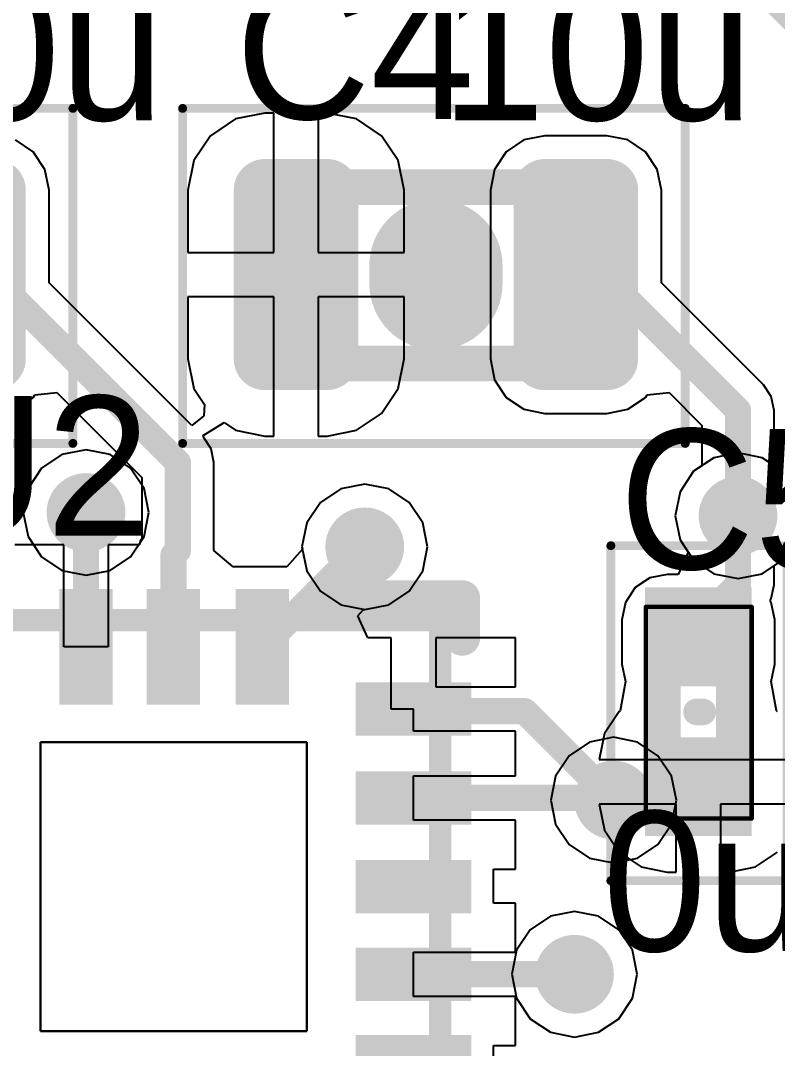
# Model space of a CAD drawing. Extents: x 17 to 262, y 47 to 156.
# Drawn here: x 70.63 to 74.95, y 66.58 to 72.45 of the extents above; entities that cross this region are included whole.
import ezdxf

# ---------------------------------------------------------------- set-up
doc = ezdxf.new("R2010")
doc.units = 0
doc.layers.get('0').update_dxf_attribs({"linetype": 'CONTINUOUS'})
for name, color, linetype in [('BOTTOMLAYER', 5, 'CONTINUOUS'), ('MECHANICAL16', 56, 'CONTINUOUS'), ('MIDLAYER1', 16, 'CONTINUOUS'), ('MIDLAYER2', 76, 'CONTINUOUS'), ('MULTILAYER', 9, 'CONTINUOUS'), ('TOPLAYER', 1, 'CONTINUOUS'), ('TOPOVERLAY', 2, 'CONTINUOUS'), ('TOPPASTE', 8, 'CONTINUOUS'), ('TOPSOLDER', 216, 'CONTINUOUS'), ('VIAHOLELAYER', 16, 'CONTINUOUS')]:
    doc.layers.add(name, color=color, linetype=linetype)

# ---------------------------------------------------------------- blocks, each defined once
blk = doc.blocks.new('0805_CAP_14')
at = {"layer": 'MECHANICAL16'}
for points, const_width in [([(1.4478, 0.9652), (-1.425, 0.9652)], 0.0508), ([(-1.425, 0.9652), (-1.425, -0.95)], 0.0508), ([(1.4478, 0.9652), (1.4478, -0.95)], 0.0508), ([(0.6096, 0.508), (-0.6, 0.508)], 0.2032), ([(0.6096, -0.5), (-0.6, -0.5)], 0.2032), ([(1.4478, -0.95), (-1.425, -0.95)], 0.0508)]:
    blk.add_lwpolyline(points, dxfattribs=dict(at, const_width=const_width))
for points, const_width in [([(-1.4377, 0.9652, 1), (-1.4123, 0.9652, 1)], 0.0254), ([(-1.4377, 0.9652, 1), (-1.4123, 0.9652, 1)], 0.0254), ([(1.4351, 0.9652, 1), (1.4605, 0.9652, 1)], 0.0254), ([(1.4351, 0.9652, 1), (1.4605, 0.9652, 1)], 0.0254), ([(-0.6508, 0.508, 1), (-0.5492, 0.508, 1)], 0.1016), ([(0.5588, 0.508, 1), (0.6604, 0.508, 1)], 0.1016), ([(-0.6508, -0.5, 1), (-0.5492, -0.5, 1)], 0.1016), ([(0.5588, -0.5, 1), (0.6604, -0.5, 1)], 0.1016), ([(-1.4377, -0.95, 1), (-1.4123, -0.95, 1)], 0.0254), ([(-1.4377, -0.95, 1), (-1.4123, -0.95, 1)], 0.0254), ([(1.4351, -0.95, 1), (1.4605, -0.95, 1)], 0.0254), ([(1.4351, -0.95, 1), (1.4605, -0.95, 1)], 0.0254)]:
    blk.add_lwpolyline(points, format="xyb", close=True, dxfattribs=dict(at, const_width=const_width))
for points in [[(-0.9999, -0.6012), (-0.5999, -0.6012), (-0.9999, 0.6096), (-0.5999, 0.6096)], [(0.6096, -0.6012), (1.016, -0.6012), (0.6096, 0.6096), (1.016, 0.6096)]]:
    blk.add_solid(points, dxfattribs=at)
at = {"layer": 'TOPLAYER', "const_width": 0.1778}
for points in [[(-1.0667, 0.4826, 1), (-0.8889, 0.4826, 1)], [(-0.7111, 0.4826, 1), (-0.5333, 0.4826, 1)], [(0.5333, 0.4826, 1), (0.7111, 0.4826, 1)], [(0.8889, 0.4826, 1), (1.0667, 0.4826, 1)], [(-1.0667, -0.4826, 1), (-0.8889, -0.4826, 1)], [(-0.7111, -0.4826, 1), (-0.5333, -0.4826, 1)], [(0.5333, -0.4826, 1), (0.7111, -0.4826, 1)], [(0.8889, -0.4826, 1), (1.0667, -0.4826, 1)]]:
    blk.add_lwpolyline(points, format="xyb", close=True, dxfattribs=at)
at = {"layer": 'TOPLAYER'}
for points in [[(-0.9778, -0.6604), (-0.6222, -0.6604), (-0.9778, 0.6604), (-0.6222, 0.6604)], [(0.6222, -0.6604), (0.9778, -0.6604), (0.6222, 0.6604), (0.9778, 0.6604)], [(-1.1556, -0.4826), (-0.4444, -0.4826), (-1.1556, 0.4826), (-0.4444, 0.4826)], [(0.4444, -0.4826), (1.1556, -0.4826), (0.4444, 0.4826), (1.1556, 0.4826)]]:
    blk.add_solid(points, dxfattribs=at)
at = {"layer": 'TOPOVERLAY', "const_width": 0.762}
blk.add_lwpolyline([(0, 0.0508), (0, -0.0508)], dxfattribs=at)
at = {"layer": 'TOPOVERLAY', "const_width": 0.381}
for points in [[(-0.1905, 0.0508, 1), (0.1905, 0.0508, 1)], [(-0.1905, -0.0508, 1), (0.1905, -0.0508, 1)]]:
    blk.add_lwpolyline(points, format="xyb", close=True, dxfattribs=at)
at = {"layer": 'TOPPASTE', "const_width": 0.1778}
for points in [[(-1.0667, 0.4826, 1), (-0.8889, 0.4826, 1)], [(-0.7111, 0.4826, 1), (-0.5333, 0.4826, 1)], [(0.5333, 0.4826, 1), (0.7111, 0.4826, 1)], [(0.8889, 0.4826, 1), (1.0667, 0.4826, 1)], [(-1.0667, -0.4826, 1), (-0.8889, -0.4826, 1)], [(-0.7111, -0.4826, 1), (-0.5333, -0.4826, 1)], [(0.5333, -0.4826, 1), (0.7111, -0.4826, 1)], [(0.8889, -0.4826, 1), (1.0667, -0.4826, 1)]]:
    blk.add_lwpolyline(points, format="xyb", close=True, dxfattribs=at)
at = {"layer": 'TOPPASTE'}
for points in [[(-0.9778, -0.6604), (-0.6222, -0.6604), (-0.9778, 0.6604), (-0.6222, 0.6604)], [(0.6222, -0.6604), (0.9778, -0.6604), (0.6222, 0.6604), (0.9778, 0.6604)], [(-1.1556, -0.4826), (-0.4444, -0.4826), (-1.1556, 0.4826), (-0.4444, 0.4826)], [(0.4444, -0.4826), (1.1556, -0.4826), (0.4444, 0.4826), (1.1556, 0.4826)]]:
    blk.add_solid(points, dxfattribs=at)
at = {"layer": 'TOPSOLDER', "const_width": 0.1778}
for points in [[(-1.0667, 0.4826, 1), (-0.8889, 0.4826, 1)], [(-0.7111, 0.4826, 1), (-0.5333, 0.4826, 1)], [(0.5333, 0.4826, 1), (0.7111, 0.4826, 1)], [(0.8889, 0.4826, 1), (1.0667, 0.4826, 1)], [(-1.0667, -0.4826, 1), (-0.8889, -0.4826, 1)], [(-0.7111, -0.4826, 1), (-0.5333, -0.4826, 1)], [(0.5333, -0.4826, 1), (0.7111, -0.4826, 1)], [(0.8889, -0.4826, 1), (1.0667, -0.4826, 1)]]:
    blk.add_lwpolyline(points, format="xyb", close=True, dxfattribs=at)
at = {"layer": 'TOPSOLDER'}
for points in [[(-0.9778, -0.6604), (-0.6222, -0.6604), (-0.9778, 0.6604), (-0.6222, 0.6604)], [(0.6222, -0.6604), (0.9778, -0.6604), (0.6222, 0.6604), (0.9778, 0.6604)], [(-1.1556, -0.4826), (-0.4444, -0.4826), (-1.1556, 0.4826), (-0.4444, 0.4826)], [(0.4444, -0.4826), (1.1556, -0.4826), (0.4444, 0.4826), (1.1556, 0.4826)]]:
    blk.add_solid(points, dxfattribs=at)
blk = doc.blocks.new('0402_CAP_15')
at = {"layer": 'MECHANICAL16'}
for points, const_width in [([(-0.95, -0.5), (-0.95, 0.508)], 0.0508), ([(0.9652, 0.508), (-0.95, 0.508)], 0.0508), ([(0.9652, -0.5), (0.9652, 0.508)], 0.0508), ([(-0.6, -0.3), (-0.6, 0.3048)], 0.0254), ([(0.6096, 0.3048), (-0.6, 0.3048)], 0.0254), ([(0.508, 0.2032), (-0.508, 0.2032)], 0.2032), ([(0.6096, -0.3), (0.6096, 0.3048)], 0.0254), ([(0.508, -0.2032), (-0.508, -0.2032)], 0.2032), ([(0.6096, -0.3), (-0.6, -0.3)], 0.0254), ([(0.9652, -0.5), (-0.95, -0.5)], 0.0508)]:
    blk.add_lwpolyline(points, dxfattribs=dict(at, const_width=const_width))
for points, const_width in [([(-0.9627, 0.508, 1), (-0.9373, 0.508, 1)], 0.0254), ([(-0.9627, 0.508, 1), (-0.9373, 0.508, 1)], 0.0254), ([(0.9525, 0.508, 1), (0.9779, 0.508, 1)], 0.0254), ([(0.9525, 0.508, 1), (0.9779, 0.508, 1)], 0.0254), ([(-0.6063, 0.3048, 1), (-0.5936, 0.3048, 1)], 0.0127), ([(-0.6063, 0.3048, 1), (-0.5936, 0.3048, 1)], 0.0127), ([(-0.5588, 0.2032, 1), (-0.4572, 0.2032, 1)], 0.1016), ([(0.4572, 0.2032, 1), (0.5588, 0.2032, 1)], 0.1016), ([(0.6032, 0.3048, 1), (0.6159, 0.3048, 1)], 0.0127), ([(0.6032, 0.3048, 1), (0.6159, 0.3048, 1)], 0.0127), ([(-0.5588, -0.2032, 1), (-0.4572, -0.2032, 1)], 0.1016), ([(0.4572, -0.2032, 1), (0.5588, -0.2032, 1)], 0.1016), ([(-0.6063, -0.3, 1), (-0.5936, -0.3, 1)], 0.0127), ([(-0.6063, -0.3, 1), (-0.5936, -0.3, 1)], 0.0127), ([(0.6032, -0.3, 1), (0.6159, -0.3, 1)], 0.0127), ([(0.6032, -0.3, 1), (0.6159, -0.3, 1)], 0.0127), ([(-0.9627, -0.5, 1), (-0.9373, -0.5, 1)], 0.0254), ([(-0.9627, -0.5, 1), (-0.9373, -0.5, 1)], 0.0254), ([(0.9525, -0.5, 1), (0.9779, -0.5, 1)], 0.0254), ([(0.9525, -0.5, 1), (0.9779, -0.5, 1)], 0.0254)]:
    blk.add_lwpolyline(points, format="xyb", close=True, dxfattribs=dict(at, const_width=const_width))
for points in [[(-0.7122, -0.3054), (-0.4074, -0.3054), (-0.7122, 0.3042), (-0.4074, 0.3042)], [(0.4054, -0.3054), (0.7102, -0.3054), (0.4054, 0.3042), (0.7102, 0.3042)]]:
    blk.add_solid(points, dxfattribs=at)
at = {"layer": 'TOPLAYER', "const_width": 0.127}
for points in [[(-0.5905, 0.1778, 1), (-0.4635, 0.1778, 1)], [(-0.3365, 0.1778, 1), (-0.2095, 0.1778, 1)], [(0.2095, 0.1778, 1), (0.3365, 0.1778, 1)], [(0.4635, 0.1778, 1), (0.5905, 0.1778, 1)], [(-0.5905, -0.1778, 1), (-0.4635, -0.1778, 1)], [(-0.3365, -0.1778, 1), (-0.2095, -0.1778, 1)], [(0.2095, -0.1778, 1), (0.3365, -0.1778, 1)], [(0.4635, -0.1778, 1), (0.5905, -0.1778, 1)]]:
    blk.add_lwpolyline(points, format="xyb", close=True, dxfattribs=at)
at = {"layer": 'TOPLAYER'}
for points in [[(-0.527, -0.3048), (-0.273, -0.3048), (-0.527, 0.3048), (-0.273, 0.3048)], [(0.273, -0.3048), (0.527, -0.3048), (0.273, 0.3048), (0.527, 0.3048)], [(-0.654, -0.1778), (-0.146, -0.1778), (-0.654, 0.1778), (-0.146, 0.1778)], [(0.146, -0.1778), (0.654, -0.1778), (0.146, 0.1778), (0.654, 0.1778)]]:
    blk.add_solid(points, dxfattribs=at)
at = {"layer": 'TOPOVERLAY', "const_width": 0.1524}
blk.add_lwpolyline([(0, -0.01), (0, 0.0254)], dxfattribs=at)
at = {"layer": 'TOPOVERLAY', "const_width": 0.0762}
for points in [[(-0.0381, 0.0254, 1), (0.0381, 0.0254, 1)], [(-0.0381, -0.01, 1), (0.0381, -0.01, 1)]]:
    blk.add_lwpolyline(points, format="xyb", close=True, dxfattribs=at)
at = {"layer": 'TOPPASTE', "const_width": 0.127}
for points in [[(-0.5905, 0.1778, 1), (-0.4635, 0.1778, 1)], [(-0.3365, 0.1778, 1), (-0.2095, 0.1778, 1)], [(0.2095, 0.1778, 1), (0.3365, 0.1778, 1)], [(0.4635, 0.1778, 1), (0.5905, 0.1778, 1)], [(-0.5905, -0.1778, 1), (-0.4635, -0.1778, 1)], [(-0.3365, -0.1778, 1), (-0.2095, -0.1778, 1)], [(0.2095, -0.1778, 1), (0.3365, -0.1778, 1)], [(0.4635, -0.1778, 1), (0.5905, -0.1778, 1)]]:
    blk.add_lwpolyline(points, format="xyb", close=True, dxfattribs=at)
at = {"layer": 'TOPPASTE'}
for points in [[(-0.527, -0.3048), (-0.273, -0.3048), (-0.527, 0.3048), (-0.273, 0.3048)], [(0.273, -0.3048), (0.527, -0.3048), (0.273, 0.3048), (0.527, 0.3048)], [(-0.654, -0.1778), (-0.146, -0.1778), (-0.654, 0.1778), (-0.146, 0.1778)], [(0.146, -0.1778), (0.654, -0.1778), (0.146, 0.1778), (0.654, 0.1778)]]:
    blk.add_solid(points, dxfattribs=at)
at = {"layer": 'TOPSOLDER', "const_width": 0.127}
for points in [[(-0.5905, 0.1778, 1), (-0.4635, 0.1778, 1)], [(-0.3365, 0.1778, 1), (-0.2095, 0.1778, 1)], [(0.2095, 0.1778, 1), (0.3365, 0.1778, 1)], [(0.4635, 0.1778, 1), (0.5905, 0.1778, 1)], [(-0.5905, -0.1778, 1), (-0.4635, -0.1778, 1)], [(-0.3365, -0.1778, 1), (-0.2095, -0.1778, 1)], [(0.2095, -0.1778, 1), (0.3365, -0.1778, 1)], [(0.4635, -0.1778, 1), (0.5905, -0.1778, 1)]]:
    blk.add_lwpolyline(points, format="xyb", close=True, dxfattribs=at)
at = {"layer": 'TOPSOLDER'}
for points in [[(-0.527, -0.3048), (-0.273, -0.3048), (-0.527, 0.3048), (-0.273, 0.3048)], [(0.273, -0.3048), (0.527, -0.3048), (0.273, 0.3048), (0.527, 0.3048)], [(-0.654, -0.1778), (-0.146, -0.1778), (-0.654, 0.1778), (-0.146, 0.1778)], [(0.146, -0.1778), (0.654, -0.1778), (0.146, 0.1778), (0.654, 0.1778)]]:
    blk.add_solid(points, dxfattribs=at)
blk = doc.blocks.new('0805_CAP_16')
at = {"layer": 'MECHANICAL16'}
for points, const_width in [([(1.4478, 0.9652), (-1.425, 0.9652)], 0.0508), ([(-1.425, 0.9652), (-1.425, -0.95)], 0.0508), ([(1.4478, 0.9652), (1.4478, -0.95)], 0.0508), ([(0.6096, 0.508), (-0.6, 0.508)], 0.2032), ([(0.6096, -0.5), (-0.6, -0.5)], 0.2032), ([(1.4478, -0.95), (-1.425, -0.95)], 0.0508)]:
    blk.add_lwpolyline(points, dxfattribs=dict(at, const_width=const_width))
for points, const_width in [([(-1.4377, 0.9652, 1), (-1.4123, 0.9652, 1)], 0.0254), ([(-1.4377, 0.9652, 1), (-1.4123, 0.9652, 1)], 0.0254), ([(1.4351, 0.9652, 1), (1.4605, 0.9652, 1)], 0.0254), ([(1.4351, 0.9652, 1), (1.4605, 0.9652, 1)], 0.0254), ([(-0.6508, 0.508, 1), (-0.5492, 0.508, 1)], 0.1016), ([(0.5588, 0.508, 1), (0.6604, 0.508, 1)], 0.1016), ([(-0.6508, -0.5, 1), (-0.5492, -0.5, 1)], 0.1016), ([(0.5588, -0.5, 1), (0.6604, -0.5, 1)], 0.1016), ([(-1.4377, -0.95, 1), (-1.4123, -0.95, 1)], 0.0254), ([(-1.4377, -0.95, 1), (-1.4123, -0.95, 1)], 0.0254), ([(1.4351, -0.95, 1), (1.4605, -0.95, 1)], 0.0254), ([(1.4351, -0.95, 1), (1.4605, -0.95, 1)], 0.0254)]:
    blk.add_lwpolyline(points, format="xyb", close=True, dxfattribs=dict(at, const_width=const_width))
for points in [[(-0.9999, -0.6012), (-0.5999, -0.6012), (-0.9999, 0.6096), (-0.5999, 0.6096)], [(0.6096, -0.6012), (1.016, -0.6012), (0.6096, 0.6096), (1.016, 0.6096)]]:
    blk.add_solid(points, dxfattribs=at)
at = {"layer": 'TOPLAYER', "const_width": 0.1778}
for points in [[(-1.0667, 0.4826, 1), (-0.8889, 0.4826, 1)], [(-0.7111, 0.4826, 1), (-0.5333, 0.4826, 1)], [(0.5333, 0.4826, 1), (0.7111, 0.4826, 1)], [(0.8889, 0.4826, 1), (1.0667, 0.4826, 1)], [(-1.0667, -0.4826, 1), (-0.8889, -0.4826, 1)], [(-0.7111, -0.4826, 1), (-0.5333, -0.4826, 1)], [(0.5333, -0.4826, 1), (0.7111, -0.4826, 1)], [(0.8889, -0.4826, 1), (1.0667, -0.4826, 1)]]:
    blk.add_lwpolyline(points, format="xyb", close=True, dxfattribs=at)
at = {"layer": 'TOPLAYER'}
for points in [[(-0.9778, -0.6604), (-0.6222, -0.6604), (-0.9778, 0.6604), (-0.6222, 0.6604)], [(0.6222, -0.6604), (0.9778, -0.6604), (0.6222, 0.6604), (0.9778, 0.6604)], [(-1.1556, -0.4826), (-0.4444, -0.4826), (-1.1556, 0.4826), (-0.4444, 0.4826)], [(0.4444, -0.4826), (1.1556, -0.4826), (0.4444, 0.4826), (1.1556, 0.4826)]]:
    blk.add_solid(points, dxfattribs=at)
at = {"layer": 'TOPOVERLAY', "const_width": 0.762}
blk.add_lwpolyline([(0, 0.0508), (0, -0.0508)], dxfattribs=at)
at = {"layer": 'TOPOVERLAY', "const_width": 0.381}
for points in [[(-0.1905, 0.0508, 1), (0.1905, 0.0508, 1)], [(-0.1905, -0.0508, 1), (0.1905, -0.0508, 1)]]:
    blk.add_lwpolyline(points, format="xyb", close=True, dxfattribs=at)
at = {"layer": 'TOPPASTE', "const_width": 0.1778}
for points in [[(-1.0667, 0.4826, 1), (-0.8889, 0.4826, 1)], [(-0.7111, 0.4826, 1), (-0.5333, 0.4826, 1)], [(0.5333, 0.4826, 1), (0.7111, 0.4826, 1)], [(0.8889, 0.4826, 1), (1.0667, 0.4826, 1)], [(-1.0667, -0.4826, 1), (-0.8889, -0.4826, 1)], [(-0.7111, -0.4826, 1), (-0.5333, -0.4826, 1)], [(0.5333, -0.4826, 1), (0.7111, -0.4826, 1)], [(0.8889, -0.4826, 1), (1.0667, -0.4826, 1)]]:
    blk.add_lwpolyline(points, format="xyb", close=True, dxfattribs=at)
at = {"layer": 'TOPPASTE'}
for points in [[(-0.9778, -0.6604), (-0.6222, -0.6604), (-0.9778, 0.6604), (-0.6222, 0.6604)], [(0.6222, -0.6604), (0.9778, -0.6604), (0.6222, 0.6604), (0.9778, 0.6604)], [(-1.1556, -0.4826), (-0.4444, -0.4826), (-1.1556, 0.4826), (-0.4444, 0.4826)], [(0.4444, -0.4826), (1.1556, -0.4826), (0.4444, 0.4826), (1.1556, 0.4826)]]:
    blk.add_solid(points, dxfattribs=at)
at = {"layer": 'TOPSOLDER', "const_width": 0.1778}
for points in [[(-1.0667, 0.4826, 1), (-0.8889, 0.4826, 1)], [(-0.7111, 0.4826, 1), (-0.5333, 0.4826, 1)], [(0.5333, 0.4826, 1), (0.7111, 0.4826, 1)], [(0.8889, 0.4826, 1), (1.0667, 0.4826, 1)], [(-1.0667, -0.4826, 1), (-0.8889, -0.4826, 1)], [(-0.7111, -0.4826, 1), (-0.5333, -0.4826, 1)], [(0.5333, -0.4826, 1), (0.7111, -0.4826, 1)], [(0.8889, -0.4826, 1), (1.0667, -0.4826, 1)]]:
    blk.add_lwpolyline(points, format="xyb", close=True, dxfattribs=at)
at = {"layer": 'TOPSOLDER'}
for points in [[(-0.9778, -0.6604), (-0.6222, -0.6604), (-0.9778, 0.6604), (-0.6222, 0.6604)], [(0.6222, -0.6604), (0.9778, -0.6604), (0.6222, 0.6604), (0.9778, 0.6604)], [(-1.1556, -0.4826), (-0.4444, -0.4826), (-1.1556, 0.4826), (-0.4444, 0.4826)], [(0.4444, -0.4826), (1.1556, -0.4826), (0.4444, 0.4826), (1.1556, 0.4826)]]:
    blk.add_solid(points, dxfattribs=at)
blk = doc.blocks.new('LSM303D_22')
at = {"layer": 'MECHANICAL16', "const_width": 0.127}
for points in [[(-1.5, 1.524), (1.524, 1.524)], [(-1.5, -1.5), (-1.5, 1.524)], [(1.524, -1.5), (1.524, 1.524)], [(-1.5, -1.5), (1.524, -1.5)]]:
    blk.add_lwpolyline(points, dxfattribs=at)
at = {"layer": 'MECHANICAL16', "const_width": 0.0635}
for points in [[(-1.5318, 1.524, 1), (-1.4683, 1.524, 1)], [(-1.5318, 1.524, 1), (-1.4683, 1.524, 1)], [(1.4923, 1.524, 1), (1.5557, 1.524, 1)], [(1.4923, 1.524, 1), (1.5557, 1.524, 1)], [(-1.5318, -1.5, 1), (-1.4683, -1.5, 1)], [(-1.5318, -1.5, 1), (-1.4683, -1.5, 1)], [(1.4923, -1.5, 1), (1.5557, -1.5, 1)], [(1.4923, -1.5, 1), (1.5557, -1.5, 1)]]:
    blk.add_lwpolyline(points, format="xyb", close=True, dxfattribs=at)
at = {"layer": 'TOPLAYER'}
for points in [[(-0.6524, 1.7018), (-0.6524, 1.0414), (-0.3476, 1.7018), (-0.3476, 1.0414)], [(-0.1524, 1.7018), (-0.1524, 1.0414), (0.1524, 1.7018), (0.1524, 1.0414)], [(0.3556, 1.7018), (0.3556, 1.0414), (0.6604, 1.7018), (0.6604, 1.0414)], [(-1.7002, 0.8636), (-1.0398, 0.8636), (-1.7002, 1.1684), (-1.0398, 1.1684)], [(1.7018, 1.1684), (1.0414, 1.1684), (1.7018, 0.8636), (1.0414, 0.8636)], [(-1.7002, 0.3556), (-1.0398, 0.3556), (-1.7002, 0.6604), (-1.0398, 0.6604)], [(1.7018, 0.6604), (1.0414, 0.6604), (1.7018, 0.3556), (1.0414, 0.3556)], [(-1.7002, -0.1524), (-1.0398, -0.1524), (-1.7002, 0.1524), (-1.0398, 0.1524)], [(1.7018, 0.1524), (1.0414, 0.1524), (1.7018, -0.1524), (1.0414, -0.1524)], [(-1.7002, -0.6524), (-1.0398, -0.6524), (-1.7002, -0.3476), (-1.0398, -0.3476)], [(1.7018, -0.3476), (1.0414, -0.3476), (1.7018, -0.6524), (1.0414, -0.6524)], [(-1.7002, -1.1524), (-1.0398, -1.1524), (-1.7002, -0.8476), (-1.0398, -0.8476)], [(1.7018, -0.8476), (1.0414, -0.8476), (1.7018, -1.1524), (1.0414, -1.1524)], [(-0.3476, -1.7002), (-0.3476, -1.0398), (-0.6524, -1.7002), (-0.6524, -1.0398)], [(0.1524, -1.7002), (0.1524, -1.0398), (-0.1524, -1.7002), (-0.1524, -1.0398)], [(0.6604, -1.7002), (0.6604, -1.0398), (0.3556, -1.7002), (0.3556, -1.0398)]]:
    blk.add_solid(points, dxfattribs=at)
at = {"layer": 'TOPOVERLAY'}
for points, const_width in [([(-1.623, 1.7526, 1), (-1.877, 1.7526, 1)], 0.254), ([(-1.9405, 1.7526, 1), (-1.8135, 1.7526, 1)], 0.127), ([(-1.6865, 1.7526, 1), (-1.5595, 1.7526, 1)], 0.127), ([(0.8636, 1.651, 1), (0.9652, 1.651, 1)], 0.1016), ([(1.6002, 1.651, 1), (1.7018, 1.651, 1)], 0.1016), ([(1.6002, 1.651, 1), (1.7018, 1.651, 1)], 0.1016), ([(1.6002, 1.4224, 1), (1.7018, 1.4224, 1)], 0.1016), ([(-1.7008, -1.4, 1), (-1.5992, -1.4, 1)], 0.1016), ([(1.6002, -1.4, 1), (1.7018, -1.4, 1)], 0.1016), ([(-1.7008, -1.65, 1), (-1.5992, -1.65, 1)], 0.1016), ([(-1.7008, -1.65, 1), (-1.5992, -1.65, 1)], 0.1016), ([(-0.9508, -1.65, 1), (-0.8492, -1.65, 1)], 0.1016), ([(0.8636, -1.65, 1), (0.9652, -1.65, 1)], 0.1016), ([(1.6002, -1.65, 1), (1.7018, -1.65, 1)], 0.1016), ([(1.6002, -1.65, 1), (1.7018, -1.65, 1)], 0.1016)]:
    blk.add_lwpolyline(points, format="xyb", close=True, dxfattribs=dict(at, const_width=const_width))
at = {"layer": 'TOPOVERLAY', "const_width": 0.2032}
for points in [[(0.9144, 1.651), (1.651, 1.651)], [(1.651, 1.4224), (1.651, 1.651)], [(-1.65, -1.65), (-1.65, -1.4)], [(1.651, -1.65), (1.651, -1.4)], [(-1.65, -1.65), (-0.9, -1.65)], [(0.9144, -1.65), (1.651, -1.65)]]:
    blk.add_lwpolyline(points, dxfattribs=at)
at = {"layer": 'TOPPASTE'}
for points in [[(-0.6524, 1.7018), (-0.6524, 1.0414), (-0.3476, 1.7018), (-0.3476, 1.0414)], [(-0.1524, 1.7018), (-0.1524, 1.0414), (0.1524, 1.7018), (0.1524, 1.0414)], [(0.3556, 1.7018), (0.3556, 1.0414), (0.6604, 1.7018), (0.6604, 1.0414)], [(-1.7002, 0.8636), (-1.0398, 0.8636), (-1.7002, 1.1684), (-1.0398, 1.1684)], [(1.7018, 1.1684), (1.0414, 1.1684), (1.7018, 0.8636), (1.0414, 0.8636)], [(-1.7002, 0.3556), (-1.0398, 0.3556), (-1.7002, 0.6604), (-1.0398, 0.6604)], [(1.7018, 0.6604), (1.0414, 0.6604), (1.7018, 0.3556), (1.0414, 0.3556)], [(-1.7002, -0.1524), (-1.0398, -0.1524), (-1.7002, 0.1524), (-1.0398, 0.1524)], [(1.7018, 0.1524), (1.0414, 0.1524), (1.7018, -0.1524), (1.0414, -0.1524)], [(-1.7002, -0.6524), (-1.0398, -0.6524), (-1.7002, -0.3476), (-1.0398, -0.3476)], [(1.7018, -0.3476), (1.0414, -0.3476), (1.7018, -0.6524), (1.0414, -0.6524)], [(-1.7002, -1.1524), (-1.0398, -1.1524), (-1.7002, -0.8476), (-1.0398, -0.8476)], [(1.7018, -0.8476), (1.0414, -0.8476), (1.7018, -1.1524), (1.0414, -1.1524)], [(-0.3476, -1.7002), (-0.3476, -1.0398), (-0.6524, -1.7002), (-0.6524, -1.0398)], [(0.1524, -1.7002), (0.1524, -1.0398), (-0.1524, -1.7002), (-0.1524, -1.0398)], [(0.6604, -1.7002), (0.6604, -1.0398), (0.3556, -1.7002), (0.3556, -1.0398)]]:
    blk.add_solid(points, dxfattribs=at)
at = {"layer": 'TOPSOLDER'}
for points in [[(-0.6524, 1.7018), (-0.6524, 1.0414), (-0.3476, 1.7018), (-0.3476, 1.0414)], [(-0.1524, 1.7018), (-0.1524, 1.0414), (0.1524, 1.7018), (0.1524, 1.0414)], [(0.3556, 1.7018), (0.3556, 1.0414), (0.6604, 1.7018), (0.6604, 1.0414)], [(-1.7002, 0.8636), (-1.0398, 0.8636), (-1.7002, 1.1684), (-1.0398, 1.1684)], [(1.7018, 1.1684), (1.0414, 1.1684), (1.7018, 0.8636), (1.0414, 0.8636)], [(-1.7002, 0.3556), (-1.0398, 0.3556), (-1.7002, 0.6604), (-1.0398, 0.6604)], [(1.7018, 0.6604), (1.0414, 0.6604), (1.7018, 0.3556), (1.0414, 0.3556)], [(-1.7002, -0.1524), (-1.0398, -0.1524), (-1.7002, 0.1524), (-1.0398, 0.1524)], [(1.7018, 0.1524), (1.0414, 0.1524), (1.7018, -0.1524), (1.0414, -0.1524)], [(-1.7002, -0.6524), (-1.0398, -0.6524), (-1.7002, -0.3476), (-1.0398, -0.3476)], [(1.7018, -0.3476), (1.0414, -0.3476), (1.7018, -0.6524), (1.0414, -0.6524)], [(-1.7002, -1.1524), (-1.0398, -1.1524), (-1.7002, -0.8476), (-1.0398, -0.8476)], [(1.7018, -0.8476), (1.0414, -0.8476), (1.7018, -1.1524), (1.0414, -1.1524)], [(-0.3476, -1.7002), (-0.3476, -1.0398), (-0.6524, -1.7002), (-0.6524, -1.0398)], [(0.1524, -1.7002), (0.1524, -1.0398), (-0.1524, -1.7002), (-0.1524, -1.0398)], [(0.6604, -1.7002), (0.6604, -1.0398), (0.3556, -1.7002), (0.3556, -1.0398)]]:
    blk.add_solid(points, dxfattribs=at)

msp = doc.modelspace()

# ---------------------------------------------------------------- linework, layer by layer
at = {"layer": 'BOTTOMLAYER'}
for p, q in [((74.5895, 69.953), (74.473, 69.8752)), ((74.7268, 69.9803), (74.5895, 69.953)), ((74.8641, 69.953), (74.7268, 69.9803)), ((74.9806, 69.8752), (74.8641, 69.953)), ((74.473, 69.8752), (74.3952, 69.7587)), ((72.4559, 69.7752), (72.3394, 69.6974)), ((72.5932, 69.8025), (72.4559, 69.7752)), ((72.7305, 69.7752), (72.5932, 69.8025)), ((72.847, 69.6974), (72.7305, 69.7752)), ((74.3952, 69.7587), (74.3679, 69.6214)), ((72.3394, 69.6974), (72.2616, 69.5809)), ((72.9248, 69.5809), (72.847, 69.6974)), ((72.2616, 69.5809), (72.2343, 69.4436)), ((72.9521, 69.4436), (72.9248, 69.5809)), ((74.3679, 69.6214), (74.3952, 69.4841)), ((74.3952, 69.4841), (74.473, 69.3676)), ((72.2343, 69.4436), (72.2616, 69.3063)), ((72.9248, 69.3063), (72.9521, 69.4436)), ((74.473, 69.3676), (74.5895, 69.2898)), ((74.8641, 69.2898), (74.9806, 69.3676)), ((72.2616, 69.3063), (72.3394, 69.1898)), ((72.847, 69.1898), (72.9248, 69.3063)), ((74.5895, 69.2898), (74.7268, 69.2625)), ((74.7268, 69.2625), (74.8641, 69.2898)), ((72.3394, 69.1898), (72.4559, 69.112)), ((72.7305, 69.112), (72.847, 69.1898)), ((72.4559, 69.112), (72.5932, 69.0847)), ((72.5932, 69.0847), (72.7305, 69.112)), ((70.739, 66.675), (70.739, 68.326)), ((70.739, 68.326), (72.263, 68.326)), ((72.263, 68.326), (70.739, 68.326)), ((70.739, 68.326), (70.739, 66.675)), ((72.263, 68.326), (72.263, 66.675)), ((72.263, 66.675), (72.263, 68.326)), ((72.263, 66.675), (70.739, 66.675)), ((70.739, 66.675), (72.263, 66.675))]:
    msp.add_line(p, q, dxfattribs=at)
at = {"layer": 'BOTTOMLAYER', "const_width": 0.225}
for points in [[(70.8875, 69.6398, 1), (71.1125, 69.6398, 1)], [(74.6143, 69.6214, 1), (74.8393, 69.6214, 1)], [(72.4807, 69.4436, 1), (72.7057, 69.4436, 1)], [(73.9031, 67.9958, 1), (74.1281, 67.9958, 1)], [(73.6797, 67, 1), (73.9047, 67, 1)]]:
    msp.add_lwpolyline(points, format="xyb", close=True, dxfattribs=at)
at = {"layer": 'MIDLAYER1'}
for p, q in [((71, 69.9987), (70.8627, 69.9714)), ((71.1374, 69.9714), (71, 69.9987)), ((70.8627, 69.9714), (70.7462, 69.8936)), ((71.2538, 69.8936), (71.1374, 69.9714)), ((70.7462, 69.8936), (70.6684, 69.7771)), ((71.3316, 69.7771), (71.2538, 69.8936)), ((70.6684, 69.7771), (70.6411, 69.6398)), ((71.3589, 69.6398), (71.3316, 69.7771)), ((70.6411, 69.6398), (70.6684, 69.5024)), ((71.3316, 69.5024), (71.3589, 69.6398)), ((70.6684, 69.5024), (70.7462, 69.386)), ((71.2538, 69.386), (71.3316, 69.5024)), ((70.7462, 69.386), (70.8627, 69.3082)), ((71.1374, 69.3082), (71.2538, 69.386)), ((70.8627, 69.3082), (71, 69.2809)), ((71, 69.2809), (71.1374, 69.3082)), ((74.0156, 68.3547), (73.8783, 68.3274)), ((74.1529, 68.3274), (74.0156, 68.3547)), ((70.739, 66.675), (70.739, 68.326)), ((70.739, 68.326), (72.263, 68.326)), ((72.263, 68.326), (70.739, 68.326)), ((70.739, 68.326), (70.739, 66.675)), ((72.263, 68.326), (72.263, 66.675)), ((72.263, 66.675), (72.263, 68.326)), ((73.8783, 68.3274), (73.7618, 68.2496)), ((74.2694, 68.2496), (74.1529, 68.3274)), ((73.7618, 68.2496), (73.684, 68.1331)), ((74.3472, 68.1331), (74.2694, 68.2496)), ((73.684, 68.1331), (73.6567, 67.9958)), ((74.3745, 67.9958), (74.3472, 68.1331)), ((73.6567, 67.9958), (73.684, 67.8585)), ((74.3472, 67.8585), (74.3745, 67.9958)), ((73.684, 67.8585), (73.7618, 67.742)), ((74.2694, 67.742), (74.3472, 67.8585)), ((73.7618, 67.742), (73.8783, 67.6642)), ((74.1529, 67.6642), (74.2694, 67.742)), ((73.8783, 67.6642), (74.0156, 67.6369)), ((74.0156, 67.6369), (74.1529, 67.6642)), ((73.7922, 67.3589), (73.6548, 67.3316)), ((73.9295, 67.3316), (73.7922, 67.3589)), ((73.6548, 67.3316), (73.5384, 67.2538)), ((74.046, 67.2538), (73.9295, 67.3316)), ((73.5384, 67.2538), (73.4606, 67.1374)), ((74.1238, 67.1374), (74.046, 67.2538)), ((73.4606, 67.1374), (73.4333, 67)), ((74.1511, 67), (74.1238, 67.1374)), ((73.4333, 67), (73.4606, 66.8627)), ((74.1238, 66.8627), (74.1511, 67)), ((73.4606, 66.8627), (73.5384, 66.7462)), ((74.046, 66.7462), (74.1238, 66.8627)), ((73.5384, 66.7462), (73.6548, 66.6684)), ((73.9295, 66.6684), (74.046, 66.7462)), ((72.263, 66.675), (70.739, 66.675)), ((70.739, 66.675), (72.263, 66.675)), ((73.6548, 66.6684), (73.7922, 66.6411)), ((73.7922, 66.6411), (73.9295, 66.6684))]:
    msp.add_line(p, q, dxfattribs=at)
at = {"layer": 'MIDLAYER1', "const_width": 0.225}
for points in [[(70.8875, 69.6398, 1), (71.1125, 69.6398, 1)], [(74.6143, 69.6214, 1), (74.8393, 69.6214, 1)], [(72.4807, 69.4436, 1), (72.7057, 69.4436, 1)], [(73.9031, 67.9958, 1), (74.1281, 67.9958, 1)], [(73.6797, 67, 1), (73.9047, 67, 1)]]:
    msp.add_lwpolyline(points, format="xyb", close=True, dxfattribs=at)
at = {"layer": 'MIDLAYER2'}
for p, q in [((74.5895, 69.953), (74.473, 69.8752)), ((74.7268, 69.9803), (74.5895, 69.953)), ((74.8641, 69.953), (74.7268, 69.9803)), ((74.9806, 69.8752), (74.8641, 69.953)), ((74.473, 69.8752), (74.3952, 69.7587)), ((72.4559, 69.7752), (72.3394, 69.6974)), ((72.5932, 69.8025), (72.4559, 69.7752)), ((72.7305, 69.7752), (72.5932, 69.8025)), ((72.847, 69.6974), (72.7305, 69.7752)), ((74.3952, 69.7587), (74.3679, 69.6214)), ((72.3394, 69.6974), (72.2616, 69.5809)), ((72.9248, 69.5809), (72.847, 69.6974)), ((72.2616, 69.5809), (72.2343, 69.4436)), ((72.9521, 69.4436), (72.9248, 69.5809)), ((74.3679, 69.6214), (74.3952, 69.4841)), ((74.3952, 69.4841), (74.473, 69.3676)), ((72.2343, 69.4436), (72.2616, 69.3063)), ((72.9248, 69.3063), (72.9521, 69.4436)), ((74.473, 69.3676), (74.5895, 69.2898)), ((74.8641, 69.2898), (74.9806, 69.3676)), ((72.2616, 69.3063), (72.3394, 69.1898)), ((72.847, 69.1898), (72.9248, 69.3063)), ((74.5895, 69.2898), (74.7268, 69.2625)), ((74.7268, 69.2625), (74.8641, 69.2898)), ((72.3394, 69.1898), (72.4559, 69.112)), ((72.7305, 69.112), (72.847, 69.1898)), ((72.4559, 69.112), (72.5932, 69.0847)), ((72.5932, 69.0847), (72.7305, 69.112)), ((70.739, 66.675), (70.739, 68.326)), ((70.739, 68.326), (72.263, 68.326)), ((72.263, 68.326), (70.739, 68.326)), ((70.739, 68.326), (70.739, 66.675)), ((72.263, 68.326), (72.263, 66.675)), ((72.263, 66.675), (72.263, 68.326)), ((72.263, 66.675), (70.739, 66.675)), ((70.739, 66.675), (72.263, 66.675))]:
    msp.add_line(p, q, dxfattribs=at)
at = {"layer": 'MIDLAYER2', "const_width": 0.225}
for points in [[(70.8875, 69.6398, 1), (71.1125, 69.6398, 1)], [(74.6143, 69.6214, 1), (74.8393, 69.6214, 1)], [(72.4807, 69.4436, 1), (72.7057, 69.4436, 1)], [(73.9031, 67.9958, 1), (74.1281, 67.9958, 1)], [(73.6797, 67, 1), (73.9047, 67, 1)]]:
    msp.add_lwpolyline(points, format="xyb", close=True, dxfattribs=at)
at = {"layer": 'MULTILAYER', "const_width": 0.225}
for points in [[(70.8875, 69.6398, 1), (71.1125, 69.6398, 1)], [(74.6143, 69.6214, 1), (74.8393, 69.6214, 1)], [(72.4807, 69.4436, 1), (72.7057, 69.4436, 1)], [(73.9031, 67.9958, 1), (74.1281, 67.9958, 1)], [(73.6797, 67, 1), (73.9047, 67, 1)]]:
    msp.add_lwpolyline(points, format="xyb", close=True, dxfattribs=at)
at = {"layer": 'TOPLAYER'}
for p, q in [((71.8537, 71.8893), (71.7109, 71.7939)), ((72.0222, 71.9229), (71.8537, 71.8893)), ((72.073, 71.9229), (72.0222, 71.9229)), ((72.073, 71.127), (72.073, 71.9229)), ((72.3778, 71.9229), (72.327, 71.9229)), ((72.327, 71.9229), (72.327, 71.127)), ((72.5463, 71.8893), (72.3778, 71.9229)), ((72.6891, 71.7939), (72.5463, 71.8893)), ((70.6975, 71.7023), (70.5967, 71.7697)), ((71.7109, 71.7939), (71.6155, 71.6511)), ((72.7845, 71.6511), (72.6891, 71.7939)), ((73.5033, 71.7697), (73.4025, 71.7023)), ((73.6222, 71.7934), (73.5033, 71.7697)), ((73.9778, 71.7934), (73.6222, 71.7934)), ((74.0967, 71.7697), (73.9778, 71.7934)), ((74.1975, 71.7023), (74.0967, 71.7697)), ((70.7649, 71.6015), (70.6975, 71.7023)), ((73.4025, 71.7023), (73.3351, 71.6015)), ((74.2649, 71.6015), (74.1975, 71.7023)), ((71.6155, 71.6511), (71.5819, 71.4826)), ((72.8181, 71.4826), (72.7845, 71.6511)), ((70.7886, 71.4826), (70.7649, 71.6015)), ((73.3351, 71.6015), (73.3114, 71.4826)), ((74.2886, 71.4826), (74.2649, 71.6015)), ((70.7886, 70.9527), (70.7886, 71.4826)), ((71.5819, 71.4826), (71.5819, 71.127)), ((72.8181, 71.127), (72.8181, 71.4826)), ((73.3114, 71.4826), (73.3114, 70.5174)), ((74.2886, 70.9527), (74.2886, 71.4826)), ((71.5819, 71.127), (72.073, 71.127)), ((72.327, 71.127), (72.8181, 71.127)), ((71.6044, 70.1369), (70.7886, 70.9527)), ((74.8724, 70.3689), (74.2886, 70.9527)), ((72.073, 70.873), (71.5819, 70.873)), ((71.5819, 70.873), (71.5819, 70.5174)), ((72.073, 70.0771), (72.073, 70.873)), ((72.8181, 70.873), (72.327, 70.873)), ((72.327, 70.873), (72.327, 70.0771)), ((72.8181, 70.5174), (72.8181, 70.873)), ((71.5819, 70.5174), (71.6155, 70.3489)), ((72.7845, 70.3489), (72.8181, 70.5174)), ((73.3114, 70.5174), (73.3351, 70.3985)), ((73.3351, 70.3985), (73.4025, 70.2977)), ((71.6155, 70.3489), (71.6766, 70.2574)), ((72.6891, 70.2061), (72.7845, 70.3489)), ((74.9171, 70.302), (74.8724, 70.3689)), ((70.5967, 70.2303), (70.6975, 70.2977)), ((70.6975, 70.2977), (70.7074, 70.3125)), ((70.7074, 70.3125), (70.8338, 70.3249)), ((70.8338, 70.3249), (71.3191, 69.8397)), ((73.4025, 70.2977), (73.5033, 70.2303)), ((74.0967, 70.2303), (74.1975, 70.2977)), ((74.1975, 70.2977), (74.2075, 70.3125)), ((74.2075, 70.3125), (74.3338, 70.3249)), ((74.3338, 70.3249), (74.5208, 70.1379)), ((74.9328, 70.2232), (74.9171, 70.302)), ((71.6766, 70.2574), (71.6731, 70.1933)), ((73.5033, 70.2303), (73.6222, 70.2066)), ((73.9778, 70.2066), (74.0967, 70.2303)), ((74.9328, 69.9071), (74.9328, 70.2232)), ((71.6731, 70.1933), (71.6044, 70.1369)), ((72.5463, 70.1107), (72.6891, 70.2061)), ((73.6222, 70.2066), (73.9778, 70.2066)), ((71.6705, 70.0803), (71.7888, 70.154)), ((71.7888, 70.154), (71.8537, 70.1107)), ((71.8537, 70.1107), (72.0222, 70.0771)), ((72.3778, 70.0771), (72.5463, 70.1107)), ((74.5208, 70.1379), (74.5208, 69.9071)), ((71.6706, 70.0706), (71.6705, 70.0803)), ((71.7153, 70.0038), (71.6706, 70.0706)), ((72.0222, 70.0771), (72.073, 70.0771)), ((72.327, 70.0771), (72.3778, 70.0771)), ((71.731, 69.925), (71.7153, 70.0038)), ((71.731, 69.4223), (71.731, 69.925)), ((74.473, 69.8752), (74.3952, 69.7587)), ((74.5208, 69.9071), (74.473, 69.8752)), ((74.9806, 69.8752), (74.9328, 69.9071)), ((71.3191, 69.8397), (71.3191, 69.4901)), ((72.4559, 69.7752), (72.3394, 69.6974)), ((72.5932, 69.8025), (72.4559, 69.7752)), ((72.7305, 69.7752), (72.5932, 69.8025)), ((72.847, 69.6974), (72.7305, 69.7752)), ((74.3952, 69.7587), (74.3679, 69.6214)), ((72.3394, 69.6974), (72.2616, 69.5809)), ((72.9248, 69.5809), (72.847, 69.6974)), ((72.2616, 69.5809), (72.2343, 69.4436)), ((72.9521, 69.4436), (72.9248, 69.5809)), ((74.3679, 69.6214), (74.3952, 69.4841)), ((70.873, 69.4558), (70.5936, 69.4558)), ((70.873, 68.8716), (70.873, 69.4558)), ((71.3057, 69.4558), (71.127, 69.4558)), ((71.127, 69.4558), (71.127, 68.8716)), ((71.3097, 69.4761), (71.3057, 69.4558)), ((71.3191, 69.4901), (71.3097, 69.4761)), ((74.3952, 69.4841), (74.4427, 69.413)), ((71.8419, 69.3288), (71.731, 69.4223)), ((72.2371, 69.4297), (72.1486, 69.3288)), ((72.2343, 69.4436), (72.2371, 69.4297)), ((72.9248, 69.3063), (72.9521, 69.4436)), ((74.4427, 69.413), (74.384, 69.286)), ((74.9328, 69.3357), (74.9806, 69.3676)), ((72.1486, 69.3288), (71.8419, 69.3288)), ((72.847, 69.1898), (72.9248, 69.3063)), ((74.3222, 69.286), (74.2231, 69.2663)), ((74.384, 69.286), (74.3222, 69.286)), ((74.9328, 69.2268), (74.9328, 69.3357)), ((74.2231, 69.2663), (74.1391, 69.2101)), ((74.9171, 69.148), (74.9328, 69.2268)), ((72.7305, 69.112), (72.847, 69.1898)), ((74.1391, 69.2101), (74.0829, 69.1261)), ((72.5932, 69.0847), (72.7305, 69.112)), ((74.0829, 69.1261), (74.0632, 69.027)), ((74.9097, 69.137), (74.9171, 69.148)), ((74.9171, 69.1261), (74.9097, 69.137)), ((74.9368, 69.027), (74.9171, 69.1261)), ((72.5536, 69.0494), (72.5856, 69.0862)), ((72.6114, 68.9224), (72.5536, 69.0494)), ((72.5856, 69.0862), (72.5932, 69.0847)), ((74.0632, 69.027), (74.0632, 68.773)), ((74.9368, 68.773), (74.9368, 69.027)), ((71.127, 68.8716), (70.873, 68.8716)), ((72.7446, 68.9224), (72.6114, 68.9224)), ((72.7446, 68.516), (72.7446, 68.9224)), ((73.4558, 68.9224), (72.9986, 68.9224)), ((72.9986, 68.9224), (72.9986, 68.643)), ((73.4558, 68.643), (73.4558, 68.9224)), ((74.0632, 68.773), (74.0829, 68.6739)), ((74.9171, 68.6739), (74.9368, 68.773)), ((72.9986, 68.643), (73.4558, 68.643)), ((74.0829, 68.6739), (74.0537, 68.5058)), ((74.9463, 68.5058), (74.9171, 68.6739)), ((72.8716, 68.516), (72.7446, 68.516)), ((72.8716, 68.389), (72.8716, 68.516)), ((74.0475, 68.5017), (73.9633, 68.3757)), ((74.0537, 68.5058), (74.0475, 68.5017)), ((74.9525, 68.5017), (74.9463, 68.5058)), ((73.4558, 68.389), (72.8716, 68.389)), ((73.4558, 68.135), (73.4558, 68.389)), ((73.9633, 68.3757), (73.9337, 68.227)), ((70.739, 66.675), (70.739, 68.326)), ((70.739, 68.326), (72.263, 68.326)), ((72.263, 68.326), (72.263, 66.675)), ((73.9337, 68.227), (73.9337, 68.227)), ((73.9337, 68.227), (74.5, 68.227)), ((74.5, 68.227), (75.0663, 68.227)), ((72.8716, 67.881), (72.8716, 68.135)), ((72.8716, 68.135), (73.4558, 68.135)), ((74.373, 67.973), (73.9337, 67.973)), ((73.9337, 67.973), (73.9633, 67.8243)), ((74.373, 67.5845), (74.373, 67.973)), ((75.0663, 67.973), (74.627, 67.973)), ((74.627, 67.973), (74.627, 67.5845)), ((73.4558, 67.881), (72.8716, 67.881)), ((73.4558, 67.6016), (73.4558, 67.881)), ((73.9633, 67.8243), (74.0475, 67.6983)), ((74.0475, 67.6983), (74.1735, 67.6141)), ((74.8265, 67.6141), (74.9525, 67.6983)), ((73.3288, 67.4064), (73.3288, 67.6016)), ((73.3288, 67.6016), (73.4558, 67.6016)), ((74.1735, 67.6141), (74.3222, 67.5845)), ((74.3222, 67.5845), (74.373, 67.5845)), ((74.627, 67.5845), (74.6778, 67.5845)), ((74.6778, 67.5845), (74.8265, 67.6141)), ((73.4558, 67.4064), (73.3288, 67.4064)), ((73.4558, 67.127), (73.4558, 67.4064)), ((72.8716, 66.873), (72.8716, 67.127)), ((72.8716, 67.127), (73.4558, 67.127)), ((73.4558, 66.873), (72.8716, 66.873)), ((73.4558, 66.5936), (73.4558, 66.873)), ((72.263, 66.675), (70.739, 66.675)), ((73.3288, 66.2206), (73.3288, 66.5936)), ((73.3288, 66.5936), (73.4558, 66.5936))]:
    msp.add_line(p, q, dxfattribs=at)
at = {"layer": 'TOPLAYER', "const_width": 0.15}
for points in [[(74.5, 73), (75.5, 72)], [(70.45, 71), (71.525, 69.925)], [(73.95, 71), (74.7268, 70.2232)], [(74.7268, 69.6214), (74.7268, 70.2232)], [(71.525, 69.4223), (71.525, 69.925)], [(71, 68.8716), (71, 69.6398)], [(74.7268, 69.2268), (74.7268, 69.6214)], [(72.008, 68.8716), (72.58, 69.4436)], [(72.58, 69.4436), (72.5932, 69.4436)], [(71.5, 69.3973), (71.525, 69.4223)], [(71.5, 68.8716), (71.5, 69.3973)], [(74.5, 69), (74.7268, 69.2268)], [(72.8716, 68.516), (72.8838, 68.5038)], [(72.8838, 68.5038), (73.5076, 68.5038)], [(73.5076, 68.5038), (74.0034, 68.008)], [(72.8716, 68.008), (74.0034, 68.008)], [(72.8716, 67), (73.7922, 67)]]:
    msp.add_lwpolyline(points, dxfattribs=at)
at = {"layer": 'TOPLAYER'}
for points, const_width in [([(73.9125, 71, 1), (73.9875, 71, 1)], 0.075), ([(74.6893, 70.2232, 1), (74.7643, 70.2232, 1)], 0.075), ([(74.6893, 70.2232, 1), (74.7643, 70.2232, 1)], 0.075), ([(71.4875, 69.925, 1), (71.5625, 69.925, 1)], 0.075), ([(71.4875, 69.925, 1), (71.5625, 69.925, 1)], 0.075), ([(70.8875, 69.6398, 1), (71.1125, 69.6398, 1)], 0.225), ([(74.6143, 69.6214, 1), (74.8393, 69.6214, 1)], 0.225), ([(70.9625, 69.6398, 1), (71.0375, 69.6398, 1)], 0.075), ([(74.6893, 69.6214, 1), (74.7643, 69.6214, 1)], 0.075), ([(74.6893, 69.6214, 1), (74.7643, 69.6214, 1)], 0.075), ([(72.4807, 69.4436, 1), (72.7057, 69.4436, 1)], 0.225), ([(72.5425, 69.4436, 1), (72.6175, 69.4436, 1)], 0.075), ([(72.5425, 69.4436, 1), (72.6175, 69.4436, 1)], 0.075), ([(72.5557, 69.4436, 1), (72.6307, 69.4436, 1)], 0.075), ([(71.4625, 69.3973, 1), (71.5375, 69.3973, 1)], 0.075), ([(71.4625, 69.3973, 1), (71.5375, 69.3973, 1)], 0.075), ([(71.4875, 69.4223, 1), (71.5625, 69.4223, 1)], 0.075), ([(71.4875, 69.4223, 1), (71.5625, 69.4223, 1)], 0.075), ([(74.6893, 69.2268, 1), (74.7643, 69.2268, 1)], 0.075), ([(74.6893, 69.2268, 1), (74.7643, 69.2268, 1)], 0.075), ([(74.4625, 69, 1), (74.5375, 69, 1)], 0.075), ([(70.9625, 68.8716, 1), (71.0375, 68.8716, 1)], 0.075), ([(71.4625, 68.8716, 1), (71.5375, 68.8716, 1)], 0.075), ([(71.9705, 68.8716, 1), (72.0455, 68.8716, 1)], 0.075), ([(72.8341, 68.516, 1), (72.9091, 68.516, 1)], 0.075), ([(72.8463, 68.5038, 1), (72.9213, 68.5038, 1)], 0.075), ([(72.8463, 68.5038, 1), (72.9213, 68.5038, 1)], 0.075), ([(73.4701, 68.5038, 1), (73.5451, 68.5038, 1)], 0.075), ([(73.4701, 68.5038, 1), (73.5451, 68.5038, 1)], 0.075), ([(73.9031, 67.9958, 1), (74.1281, 67.9958, 1)], 0.225), ([(72.8341, 68.008, 1), (72.9091, 68.008, 1)], 0.075), ([(73.9659, 68.008, 1), (74.0409, 68.008, 1)], 0.075), ([(73.9659, 68.008, 1), (74.0409, 68.008, 1)], 0.075), ([(73.6797, 67, 1), (73.9047, 67, 1)], 0.225), ([(72.8341, 67, 1), (72.9091, 67, 1)], 0.075), ([(73.7547, 67, 1), (73.8297, 67, 1)], 0.075)]:
    msp.add_lwpolyline(points, format="xyb", close=True, dxfattribs=dict(at, const_width=const_width))
at = {"layer": 'VIAHOLELAYER', "const_width": 0.1}
for points in [[(70.95, 69.6398, 1), (71.05, 69.6398, 1)], [(74.6768, 69.6214, 1), (74.7768, 69.6214, 1)], [(72.5432, 69.4436, 1), (72.6432, 69.4436, 1)], [(73.9656, 67.9958, 1), (74.0656, 67.9958, 1)], [(73.7422, 67, 1), (73.8422, 67, 1)]]:
    msp.add_lwpolyline(points, format="xyb", close=True, dxfattribs=at)

# ---------------------------------------------------------------- block references
for name, p, rotation in [('0805_CAP_14', (69.5, 71), 180), ('0805_CAP_16', (73, 71), 180), ('0402_CAP_15', (74.5, 68.5), 270)]:
    msp.add_blockref(name, p, dxfattribs=dict(rotation=rotation))
msp.add_blockref('LSM303D_22', (71.5, 67.5))

# ---------------------------------------------------------------- texts
at = {"layer": 'TOPOVERLAY'}
for s, p in [('10u', (69.6624, 71.882)), ('C4', (71.8537, 71.8893)), ('10u', (73.0286, 71.882)), ('U2', (70, 69.5066)), ('C5', (74.0475, 69.3166)), ('0u1', (73.952, 67.1322))]:
    msp.add_text(s, height=0.8, dxfattribs=at).set_placement(p)

doc.saveas('drawing.dxf')
